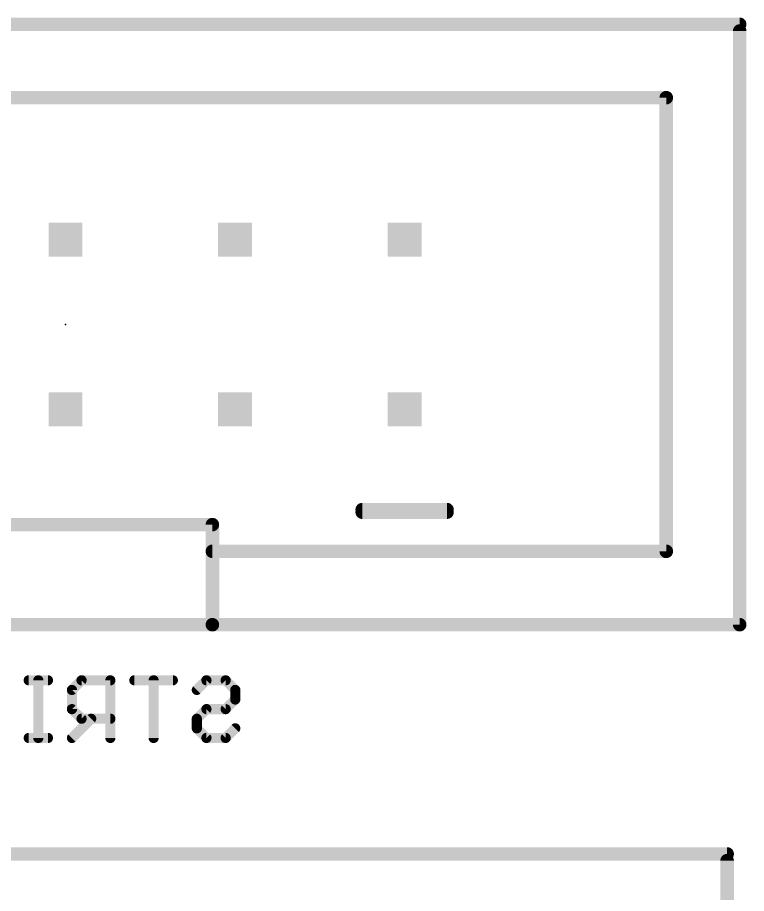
# Model space of a CAD drawing. Extents: x 0 to 100, y 1 to 103.
# Drawn here: x 82.47 to 93.39, y 50.83 to 63.96 of the extents above; entities that cross this region are included whole.
import ezdxf

# ---------------------------------------------------------------- set-up
doc = ezdxf.new("R2010")
doc.units = 0
for name, color, linetype in [('21', 253, 'CONTINUOUS'), ('22', 253, 'CONTINUOUS'), ('24', 7, 'CONTINUOUS'), ('26', 253, 'CONTINUOUS'), ('52', 253, 'CONTINUOUS')]:
    doc.layers.add(name, color=color, linetype=linetype)

# ---------------------------------------------------------------- blocks, each defined once
blk = doc.blocks.new('RECT')
blk.add_solid([(-0.5, -0.5), (0.5, -0.5), (-0.5, 0.5), (0.5, 0.5)])

msp = doc.modelspace()

# ---------------------------------------------------------------- linework, layer by layer
at = {"layer": '21', "const_width": 0.2032}
msp.add_lwpolyline([(88.903, 56.5436), (87.633, 56.5436)], dxfattribs=at)
at = {"layer": '21', "const_width": 0.1016}
for points in [[(87.633, 56.5944, 1), (87.633, 56.4928)], [(88.903, 56.4928, 1), (88.903, 56.5944)]]:
    msp.add_lwpolyline(points, format="xyb", dxfattribs=at)
at = {"layer": '22', "const_width": 0.2032}
for points in [[(93.288, 63.8566), (73.088, 63.8566)], [(93.288, 54.8566), (93.288, 63.7566)], [(88.903, 56.5816), (87.633, 56.5816)], [(85.388, 56.3566), (80.988, 56.3566)], [(85.388, 54.8566), (85.388, 56.3566)], [(80.988, 54.8566), (85.388, 54.8566)], [(85.388, 54.8566), (93.288, 54.8566)], [(93.1, 51.42), (72.9, 51.42)], [(93.1, 42.42), (93.1, 51.32)]]:
    msp.add_lwpolyline(points, dxfattribs=at)
at = {"layer": '22', "const_width": 0.1016}
for points in [[(93.288, 63.8058, 1), (93.288, 63.9074)], [(93.3388, 63.7566, 1), (93.2372, 63.7566)], [(87.633, 56.6324, 1), (87.633, 56.5308)], [(88.903, 56.5308, 1), (88.903, 56.6324)], [(85.4388, 56.3566, 1), (85.3372, 56.3566)], [(85.388, 56.3058, 1), (85.388, 56.4074)], [(85.388, 54.9074, 1), (85.388, 54.8058)], [(85.3372, 54.8566, 1), (85.4388, 54.8566)], [(85.388, 54.8058, 1), (85.388, 54.9074)], [(93.2372, 54.8566, 1), (93.3388, 54.8566)], [(93.288, 54.8058, 1), (93.288, 54.9074)], [(93.1, 51.3692, 1), (93.1, 51.4708)], [(93.1508, 51.32, 1), (93.0492, 51.32)]]:
    msp.add_lwpolyline(points, format="xyb", dxfattribs=at)
at = {"layer": '24'}
msp.add_point((83.188, 59.3566), dxfattribs=at)
at = {"layer": '26', "const_width": 0.1524}
for points in [[(82.9245, 54.0232), (82.6364, 54.0232)], [(82.7804, 53.1588), (82.7804, 54.0232)], [(83.4278, 54.0232), (83.2838, 53.8791)], [(83.86, 54.0232), (83.4278, 54.0232)], [(83.86, 53.1588), (83.86, 54.0232)], [(84.7955, 54.0232), (84.2193, 54.0232)], [(84.5074, 53.1588), (84.5074, 54.0232)], [(85.1548, 53.8791), (85.2989, 54.0232)], [(85.2989, 54.0232), (85.587, 54.0232)], [(85.587, 54.0232), (85.731, 53.8791)], [(83.2838, 53.8791), (83.2838, 53.591)], [(85.731, 53.8791), (85.731, 53.7351)], [(85.731, 53.7351), (85.587, 53.591)], [(83.2838, 53.591), (83.4278, 53.447)], [(85.2989, 53.591), (85.1548, 53.447)], [(85.587, 53.591), (85.2989, 53.591)], [(83.5719, 53.447), (83.2838, 53.1588)], [(83.4278, 53.447), (83.86, 53.447)], [(85.1548, 53.447), (85.1548, 53.3029)], [(85.1548, 53.3029), (85.2989, 53.1588)], [(85.587, 53.1588), (85.731, 53.3029)], [(82.9245, 53.1588), (82.6364, 53.1588)], [(85.2989, 53.1588), (85.587, 53.1588)]]:
    msp.add_lwpolyline(points, dxfattribs=at)
at = {"layer": '26', "const_width": 0.0762}
for points in [[(82.6364, 54.0613, 1), (82.6364, 53.9851)], [(82.8185, 54.0232, 1), (82.7423, 54.0232)], [(82.9245, 53.9851, 1), (82.9245, 54.0613)], [(83.4278, 54.0613, 1), (83.4278, 53.9851)], [(83.4548, 53.9962, 1), (83.4009, 54.0501)], [(83.8981, 54.0232, 1), (83.8219, 54.0232)], [(83.86, 53.9851, 1), (83.86, 54.0613)], [(84.2193, 54.0613, 1), (84.2193, 53.9851)], [(84.5455, 54.0232, 1), (84.4693, 54.0232)], [(84.7955, 53.9851, 1), (84.7955, 54.0613)], [(85.2989, 54.0613, 1), (85.2989, 53.9851)], [(85.3258, 53.9962, 1), (85.2719, 54.0501)], [(85.6139, 54.0501, 1), (85.56, 53.9962)], [(85.587, 53.9851, 1), (85.587, 54.0613)], [(83.2568, 53.9061, 1), (83.3107, 53.8522)], [(83.3219, 53.8791, 1), (83.2457, 53.8791)], [(85.1279, 53.9061, 1), (85.1818, 53.8522)], [(85.7691, 53.8791, 1), (85.6929, 53.8791)], [(85.7041, 53.8522, 1), (85.758, 53.9061)], [(85.6929, 53.7351, 1), (85.7691, 53.7351)], [(85.758, 53.7081, 1), (85.7041, 53.762)], [(83.3107, 53.618, 1), (83.2568, 53.5641)], [(83.2457, 53.591, 1), (83.3219, 53.591)], [(85.2989, 53.6291, 1), (85.2989, 53.5529)], [(85.3258, 53.5641, 1), (85.2719, 53.618)], [(85.56, 53.618, 1), (85.6139, 53.5641)], [(85.587, 53.5529, 1), (85.587, 53.6291)], [(83.4278, 53.4851, 1), (83.4278, 53.4089)], [(83.4009, 53.42, 1), (83.4548, 53.4739)], [(83.5988, 53.42, 1), (83.5449, 53.4739)], [(83.86, 53.4089, 1), (83.86, 53.4851)], [(85.1929, 53.447, 1), (85.1167, 53.447)], [(85.1279, 53.4739, 1), (85.1818, 53.42)], [(85.1167, 53.3029, 1), (85.1929, 53.3029)], [(85.1818, 53.3298, 1), (85.1279, 53.276)], [(85.758, 53.276, 1), (85.7041, 53.3298)], [(82.6364, 53.1969, 1), (82.6364, 53.1207)], [(82.7423, 53.1588, 1), (82.8185, 53.1588)], [(82.9245, 53.1207, 1), (82.9245, 53.1969)], [(83.2568, 53.1858, 1), (83.3107, 53.1319)], [(83.8219, 53.1588, 1), (83.8981, 53.1588)], [(84.4693, 53.1588, 1), (84.5455, 53.1588)], [(85.2989, 53.1969, 1), (85.2989, 53.1207)], [(85.2719, 53.1319, 1), (85.3258, 53.1858)], [(85.56, 53.1858, 1), (85.6139, 53.1319)], [(85.587, 53.1207, 1), (85.587, 53.1969)]]:
    msp.add_lwpolyline(points, format="xyb", dxfattribs=at)
at = {"layer": '52', "const_width": 0.2032}
for points in [[(92.188, 62.7566), (74.188, 62.7566)], [(92.188, 55.9566), (92.188, 62.7566)], [(92.188, 55.9566), (85.388, 55.9566)]]:
    msp.add_lwpolyline(points, dxfattribs=at)
at = {"layer": '52', "const_width": 0.1016}
for points in [[(92.2388, 62.7566, 1), (92.1372, 62.7566)], [(92.188, 62.7058, 1), (92.188, 62.8074)], [(85.388, 56.0074, 1), (85.388, 55.9058)], [(92.1372, 55.9566, 1), (92.2388, 55.9566)], [(92.188, 55.9058, 1), (92.188, 56.0074)]]:
    msp.add_lwpolyline(points, format="xyb", dxfattribs=at)

# ---------------------------------------------------------------- block references
at = {"layer": '52', "xscale": 0.508, "yscale": 0.508, "rotation": 180}
for p in [(83.188, 60.6266), (85.728, 60.6266), (88.268, 60.6266), (83.188, 58.0866), (85.728, 58.0866), (88.268, 58.0866)]:
    msp.add_blockref('RECT', p, dxfattribs=at)

doc.saveas('drawing.dxf')
